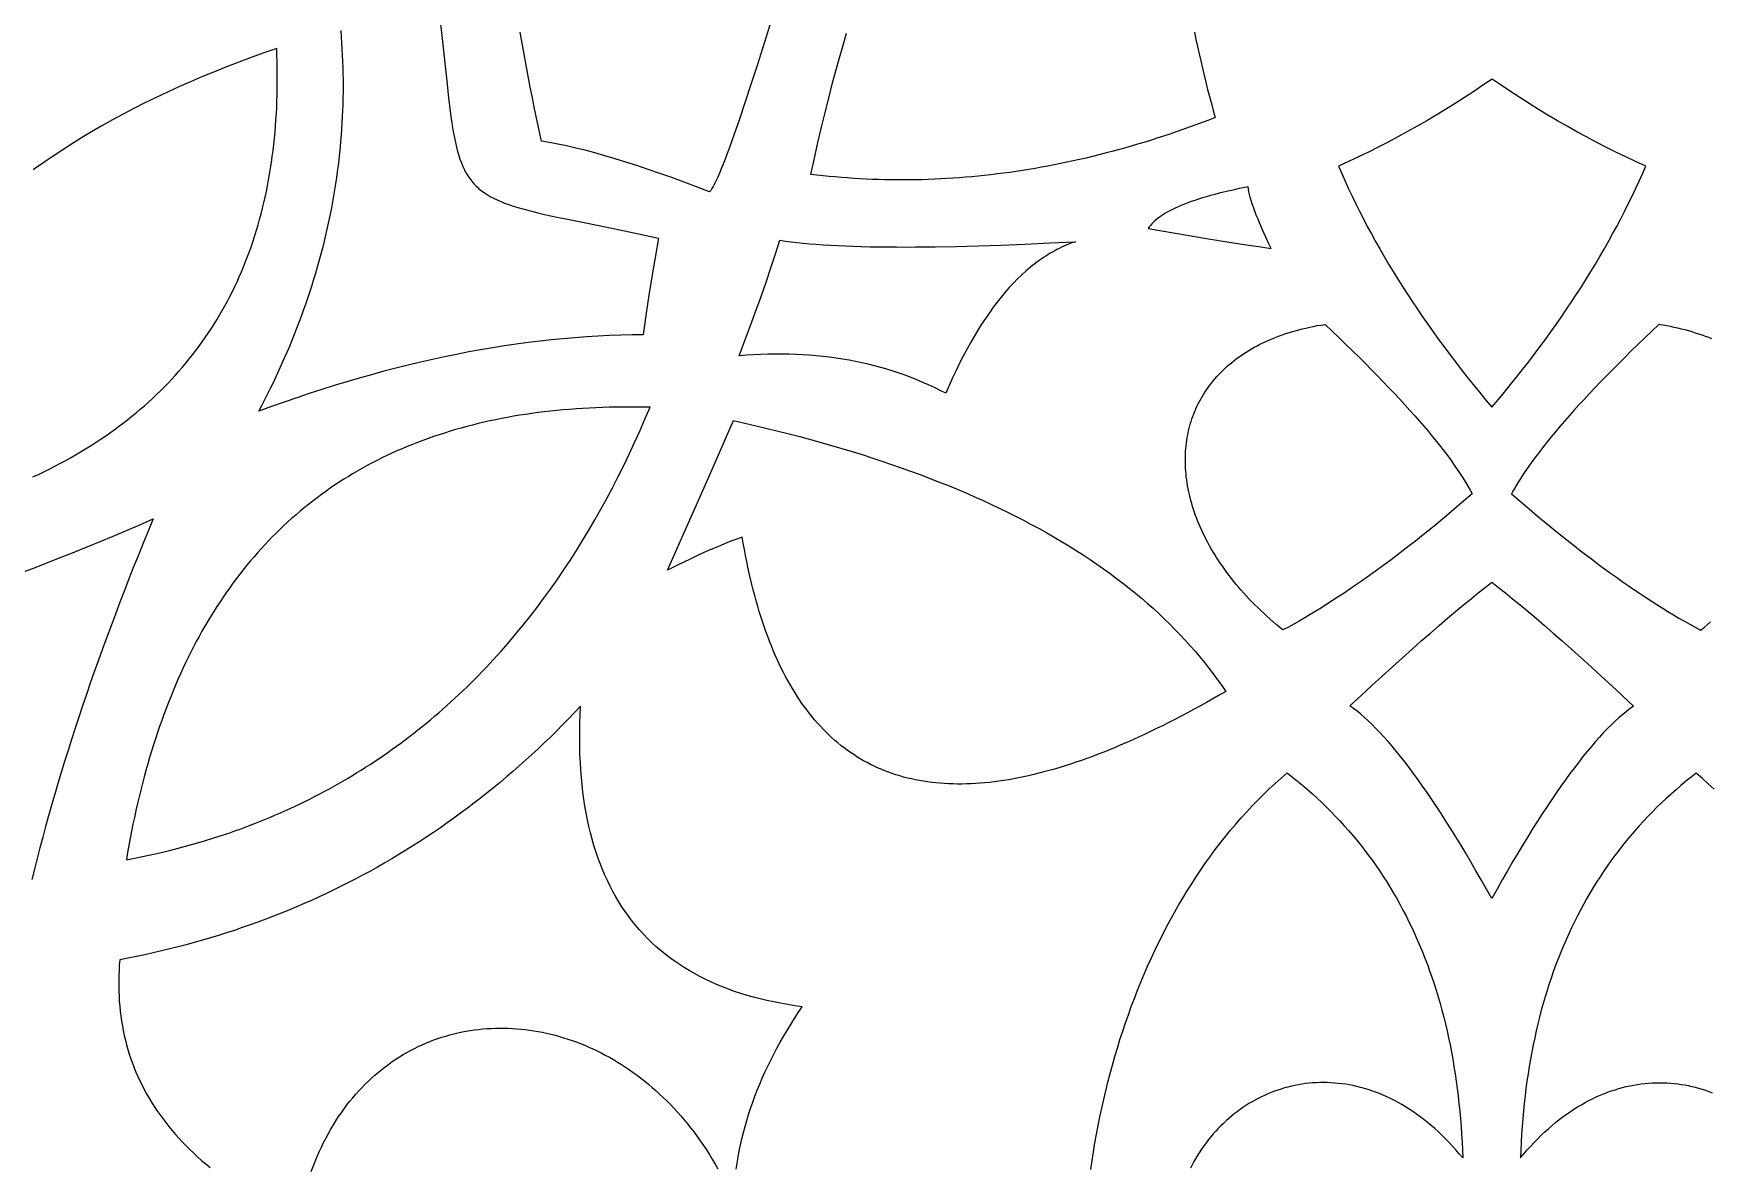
# Model space of a CAD drawing. Extents: x -350 to 350, y -250 to 250.
# Drawn here: x -33.59 to 5.02, y -45.82 to -19.72 of the extents above; entities that cross this region are included whole.
import ezdxf

# ---------------------------------------------------------------- set-up
doc = ezdxf.new("R2010")
doc.units = 0
doc.layers.add('BITMAP_LAYER', color=18, linetype='CONTINUOUS')

msp = doc.modelspace()

# ---------------------------------------------------------------- linework, layer by layer
at = {"layer": 'BITMAP_LAYER'}
for points in [[(-24.24, -19.328), (-24.191, -19.766), (-24.107, -20.547), (-24.07, -20.893), (-24.034, -21.212), (-23.998, -21.504), (-23.98, -21.64), (-23.961, -21.771), (-23.941, -21.895), (-23.921, -22.014), (-23.899, -22.128), (-23.877, -22.236), (-23.852, -22.339), (-23.827, -22.437), (-23.8, -22.53), (-23.771, -22.618), (-23.74, -22.702), (-23.706, -22.782), (-23.671, -22.858), (-23.633, -22.93), (-23.613, -22.964), (-23.592, -22.998), (-23.57, -23.031), (-23.548, -23.063), (-23.525, -23.094), (-23.501, -23.124), (-23.477, -23.153), (-23.452, -23.182), (-23.426, -23.21), (-23.399, -23.237), (-23.371, -23.263), (-23.342, -23.289), (-23.312, -23.314), (-23.282, -23.339), (-23.25, -23.363), (-23.217, -23.386), (-23.184, -23.409), (-23.149, -23.431), (-23.077, -23.473), (-23, -23.514), (-22.919, -23.553), (-22.833, -23.591), (-22.743, -23.627), (-22.647, -23.662), (-22.546, -23.695), (-22.44, -23.728), (-22.328, -23.761), (-22.211, -23.792), (-22.088, -23.824), (-21.958, -23.855), (-21.823, -23.886), (-21.533, -23.95), (-21.217, -24.016), (-20.872, -24.085), (-20.094, -24.241), (-19.658, -24.331), (-19.199, -24.434), (-19.317, -25.1), (-19.412, -25.691), (-19.494, -26.213), (-19.554, -26.661), (-19.806, -26.659), (-20.069, -26.666), (-20.332, -26.676), (-20.597, -26.689), (-20.862, -26.705), (-21.129, -26.725), (-21.396, -26.748), (-21.665, -26.775), (-21.934, -26.804), (-22.205, -26.838), (-22.476, -26.874), (-22.748, -26.914), (-23.022, -26.958), (-23.296, -27.004), (-23.571, -27.054), (-23.848, -27.108), (-24.125, -27.165), (-24.404, -27.225), (-24.683, -27.288), (-24.963, -27.355), (-25.245, -27.425), (-25.527, -27.499), (-25.81, -27.576), (-26.095, -27.656), (-26.38, -27.74), (-26.666, -27.827), (-26.953, -27.917), (-27.242, -28.011), (-27.531, -28.108), (-27.821, -28.208), (-28.112, -28.312), (-28.405, -28.419), (-28.333, -28.283), (-28.263, -28.147), (-28.194, -28.011), (-28.127, -27.875), (-28.061, -27.738), (-27.996, -27.602), (-27.933, -27.465), (-27.871, -27.328), (-27.81, -27.192), (-27.75, -27.055), (-27.692, -26.918), (-27.635, -26.781), (-27.58, -26.643), (-27.526, -26.506), (-27.473, -26.369), (-27.422, -26.231), (-27.372, -26.094), (-27.323, -25.956), (-27.276, -25.818), (-27.229, -25.68), (-27.185, -25.542), (-27.141, -25.404), (-27.099, -25.266), (-27.059, -25.127), (-27.019, -24.989), (-26.981, -24.851), (-26.944, -24.712), (-26.909, -24.573), (-26.875, -24.434), (-26.842, -24.295), (-26.811, -24.156), (-26.781, -24.017), (-26.752, -23.878), (-26.724, -23.739), (-26.698, -23.599), (-26.674, -23.46), (-26.65, -23.32), (-26.628, -23.18), (-26.608, -23.041), (-26.588, -22.901), (-26.57, -22.761), (-26.553, -22.621), (-26.538, -22.48), (-26.524, -22.34), (-26.511, -22.2), (-26.5, -22.059), (-26.49, -21.919), (-26.481, -21.778), (-26.474, -21.637), (-26.468, -21.496), (-26.463, -21.355), (-26.46, -21.214), (-26.457, -21.073), (-26.457, -20.931), (-26.457, -20.79), (-26.459, -20.648), (-26.463, -20.507), (-26.467, -20.365), (-26.473, -20.223), (-26.481, -20.081), (-26.489, -19.939), (-26.499, -19.797), (-26.51, -19.655)], [(-16.601, -19.408), (-16.767, -19.943), (-16.924, -20.439), (-17.072, -20.897), (-17.21, -21.317), (-17.338, -21.698), (-17.457, -22.041), (-17.567, -22.346), (-17.618, -22.484), (-17.667, -22.612), (-17.713, -22.731), (-17.757, -22.84), (-17.799, -22.939), (-17.838, -23.029), (-17.875, -23.11), (-17.909, -23.18), (-17.941, -23.242), (-17.971, -23.293), (-17.998, -23.335), (-18.023, -23.368), (-18.322, -23.253), (-18.612, -23.144), (-18.895, -23.041), (-19.171, -22.943), (-19.439, -22.85), (-19.7, -22.764), (-19.953, -22.682), (-20.199, -22.606), (-20.437, -22.536), (-20.668, -22.472), (-20.891, -22.412), (-21.107, -22.359), (-21.315, -22.311), (-21.516, -22.268), (-21.709, -22.231), (-21.802, -22.215), (-21.894, -22.2), (-21.949, -21.953), (-22.002, -21.705), (-22.054, -21.456), (-22.105, -21.206), (-22.155, -20.956), (-22.204, -20.705), (-22.251, -20.453), (-22.297, -20.2), (-22.342, -19.947), (-22.386, -19.692)], [(-33.606, -29.931), (-33.478, -29.871), (-33.352, -29.81), (-33.227, -29.748), (-33.103, -29.685), (-32.981, -29.621), (-32.861, -29.556), (-32.742, -29.49), (-32.624, -29.422), (-32.508, -29.354), (-32.393, -29.285), (-32.28, -29.215), (-32.168, -29.143), (-32.058, -29.071), (-31.949, -28.997), (-31.842, -28.923), (-31.736, -28.848), (-31.632, -28.771), (-31.529, -28.693), (-31.427, -28.615), (-31.327, -28.535), (-31.229, -28.454), (-31.132, -28.373), (-31.036, -28.29), (-30.942, -28.206), (-30.85, -28.121), (-30.759, -28.035), (-30.669, -27.948), (-30.581, -27.86), (-30.494, -27.771), (-30.409, -27.681), (-30.325, -27.59), (-30.242, -27.498), (-30.162, -27.405), (-30.082, -27.311), (-30.004, -27.215), (-29.928, -27.119), (-29.853, -27.022), (-29.779, -26.923), (-29.707, -26.824), (-29.637, -26.724), (-29.568, -26.622), (-29.5, -26.52), (-29.434, -26.416), (-29.369, -26.311), (-29.306, -26.206), (-29.244, -26.099), (-29.184, -25.991), (-29.125, -25.883), (-29.068, -25.773), (-29.012, -25.662), (-28.957, -25.55), (-28.904, -25.437), (-28.853, -25.323), (-28.803, -25.208), (-28.754, -25.092), (-28.707, -24.975), (-28.662, -24.857), (-28.618, -24.738), (-28.575, -24.618), (-28.534, -24.496), (-28.494, -24.374), (-28.456, -24.251), (-28.419, -24.126), (-28.384, -24.001), (-28.35, -23.875), (-28.317, -23.747), (-28.287, -23.619), (-28.257, -23.489), (-28.229, -23.358), (-28.203, -23.227), (-28.178, -23.094), (-28.154, -22.96), (-28.132, -22.826), (-28.111, -22.69), (-28.092, -22.553), (-28.075, -22.415), (-28.058, -22.276), (-28.044, -22.136), (-28.03, -21.995), (-28.019, -21.853), (-28.008, -21.71), (-27.999, -21.566), (-27.992, -21.421), (-27.986, -21.275), (-27.982, -21.128), (-27.979, -20.979), (-27.977, -20.83), (-27.977, -20.68), (-27.978, -20.528), (-27.981, -20.376), (-27.986, -20.222), (-27.992, -20.068), (-28.286, -20.17), (-28.577, -20.275), (-28.865, -20.382), (-29.148, -20.491), (-29.427, -20.602), (-29.703, -20.716), (-29.975, -20.833), (-30.243, -20.952), (-30.508, -21.073), (-30.768, -21.196), (-31.025, -21.322), (-31.278, -21.45), (-31.527, -21.581), (-31.772, -21.714), (-32.014, -21.85), (-32.252, -21.987), (-32.486, -22.127), (-32.716, -22.27), (-32.942, -22.415), (-33.164, -22.562), (-33.274, -22.637), (-33.383, -22.712), (-33.491, -22.788), (-33.598, -22.864)], [(-6.859, -19.693), (-6.825, -19.859), (-6.79, -20.025), (-6.754, -20.19), (-6.717, -20.354), (-6.679, -20.519), (-6.639, -20.683), (-6.599, -20.846), (-6.557, -21.009), (-6.514, -21.172), (-6.471, -21.335), (-6.426, -21.497), (-6.38, -21.658), (-6.53, -21.716), (-6.68, -21.773), (-6.83, -21.828), (-6.98, -21.882), (-7.129, -21.935), (-7.279, -21.987), (-7.428, -22.038), (-7.577, -22.087), (-7.727, -22.136), (-7.875, -22.183), (-8.024, -22.229), (-8.173, -22.273), (-8.321, -22.317), (-8.47, -22.359), (-8.618, -22.4), (-8.766, -22.44), (-8.914, -22.479), (-9.061, -22.517), (-9.209, -22.553), (-9.356, -22.589), (-9.504, -22.623), (-9.651, -22.655), (-9.798, -22.687), (-9.944, -22.718), (-10.091, -22.747), (-10.238, -22.775), (-10.384, -22.802), (-10.53, -22.828), (-10.676, -22.852), (-10.822, -22.876), (-10.968, -22.898), (-11.114, -22.919), (-11.259, -22.939), (-11.404, -22.957), (-11.55, -22.975), (-11.695, -22.991), (-11.839, -23.006), (-11.984, -23.02), (-12.129, -23.033), (-12.273, -23.044), (-12.417, -23.055), (-12.562, -23.064), (-12.706, -23.072), (-12.849, -23.079), (-12.993, -23.084), (-13.137, -23.089), (-13.28, -23.092), (-13.423, -23.094), (-13.566, -23.095), (-13.709, -23.094), (-13.852, -23.093), (-13.995, -23.09), (-14.137, -23.086), (-14.279, -23.081), (-14.422, -23.075), (-14.564, -23.067), (-14.706, -23.059), (-14.847, -23.049), (-14.989, -23.038), (-15.13, -23.026), (-15.272, -23.012), (-15.413, -22.998), (-15.554, -22.982), (-15.694, -22.965), (-15.612, -22.594), (-15.529, -22.233), (-15.447, -21.882), (-15.364, -21.542), (-15.282, -21.212), (-15.199, -20.892), (-15.116, -20.582), (-15.034, -20.283), (-14.951, -19.994), (-14.869, -19.715)], [(5.054, -26.754), (4.982, -26.724), (4.908, -26.696), (4.833, -26.669), (4.756, -26.642), (4.679, -26.617), (4.6, -26.592), (4.52, -26.569), (4.438, -26.547), (4.356, -26.526), (4.272, -26.506), (4.186, -26.487), (4.1, -26.469), (4.012, -26.452), (3.923, -26.437), (3.833, -26.422), (3.508, -26.731), (3.351, -26.882), (3.198, -27.031), (3.049, -27.178), (2.904, -27.323), (2.762, -27.465), (2.624, -27.606), (2.49, -27.744), (2.36, -27.88), (2.233, -28.013), (2.11, -28.145), (1.991, -28.274), (1.876, -28.402), (1.764, -28.527), (1.656, -28.65), (1.552, -28.77), (1.452, -28.889), (1.355, -29.005), (1.262, -29.119), (1.173, -29.231), (1.088, -29.341), (1.006, -29.449), (0.929, -29.554), (0.855, -29.658), (0.784, -29.759), (0.718, -29.858), (0.655, -29.955), (0.596, -30.049), (0.541, -30.142), (0.489, -30.232), (0.441, -30.32), (0.737, -30.575), (1.03, -30.823), (1.319, -31.063), (1.463, -31.179), (1.606, -31.294), (1.748, -31.407), (1.889, -31.518), (2.029, -31.627), (2.169, -31.734), (2.308, -31.839), (2.446, -31.942), (2.583, -32.043), (2.719, -32.142), (2.855, -32.239), (2.99, -32.334), (3.124, -32.427), (3.257, -32.519), (3.389, -32.608), (3.521, -32.695), (3.652, -32.78), (3.782, -32.863), (3.911, -32.945), (4.04, -33.024), (4.168, -33.101), (4.295, -33.177), (4.421, -33.25), (4.546, -33.321), (4.671, -33.391), (4.794, -33.458), (4.872, -33.395), (4.948, -33.332), (5.023, -33.268)], [(-33.819, -32.116), (-33.532, -32.007), (-33.242, -31.895), (-32.95, -31.78), (-32.655, -31.662), (-32.358, -31.541), (-32.058, -31.418), (-31.756, -31.292), (-31.452, -31.163), (-31.146, -31.032), (-30.837, -30.897), (-30.951, -31.175), (-31.065, -31.451), (-31.176, -31.727), (-31.285, -32.001), (-31.393, -32.274), (-31.499, -32.546), (-31.603, -32.816), (-31.706, -33.086), (-31.806, -33.354), (-31.905, -33.621), (-32.002, -33.887), (-32.097, -34.151), (-32.191, -34.415), (-32.283, -34.677), (-32.372, -34.938), (-32.461, -35.198), (-32.547, -35.457), (-32.632, -35.714), (-32.714, -35.971), (-32.795, -36.226), (-32.875, -36.48), (-32.952, -36.733), (-33.028, -36.984), (-33.102, -37.235), (-33.174, -37.484), (-33.244, -37.732), (-33.313, -37.979), (-33.379, -38.225), (-33.444, -38.469), (-33.508, -38.713), (-33.569, -38.955), (-33.629, -39.196)], [(-17.413, -45.865), (-17.392, -45.724), (-17.368, -45.584), (-17.342, -45.443), (-17.312, -45.302), (-17.28, -45.162), (-17.246, -45.022), (-17.208, -44.882), (-17.168, -44.742), (-17.125, -44.603), (-17.08, -44.463), (-17.031, -44.324), (-16.98, -44.185), (-16.927, -44.046), (-16.87, -43.908), (-16.811, -43.769), (-16.749, -43.631), (-16.685, -43.493), (-16.618, -43.355), (-16.548, -43.218), (-16.475, -43.08), (-16.399, -42.943), (-16.321, -42.806), (-16.241, -42.669), (-16.157, -42.532), (-16.071, -42.396), (-15.982, -42.26), (-15.89, -42.123), (-16.059, -42.1), (-16.225, -42.074), (-16.388, -42.046), (-16.548, -42.014), (-16.705, -41.98), (-16.86, -41.944), (-17.011, -41.904), (-17.16, -41.862), (-17.306, -41.817), (-17.45, -41.77), (-17.59, -41.72), (-17.728, -41.667), (-17.862, -41.611), (-17.994, -41.553), (-18.123, -41.492), (-18.25, -41.428), (-18.373, -41.362), (-18.494, -41.293), (-18.612, -41.221), (-18.727, -41.147), (-18.839, -41.07), (-18.948, -40.99), (-19.055, -40.908), (-19.159, -40.822), (-19.26, -40.735), (-19.358, -40.644), (-19.453, -40.551), (-19.545, -40.455), (-19.635, -40.356), (-19.722, -40.255), (-19.806, -40.151), (-19.887, -40.044), (-19.965, -39.935), (-20.041, -39.823), (-20.114, -39.708), (-20.184, -39.591), (-20.251, -39.47), (-20.315, -39.348), (-20.376, -39.222), (-20.435, -39.094), (-20.491, -38.963), (-20.544, -38.829), (-20.594, -38.693), (-20.641, -38.554), (-20.686, -38.412), (-20.727, -38.268), (-20.766, -38.121), (-20.802, -37.971), (-20.836, -37.819), (-20.866, -37.664), (-20.894, -37.506), (-20.918, -37.345), (-20.94, -37.182), (-20.96, -37.016), (-20.976, -36.848), (-20.989, -36.676), (-21, -36.502), (-21.008, -36.326), (-21.013, -36.146), (-21.015, -35.964), (-21.015, -35.78), (-21.011, -35.592), (-21.005, -35.402), (-20.996, -35.209), (-21.133, -35.354), (-21.271, -35.497), (-21.41, -35.639), (-21.549, -35.779), (-21.69, -35.917), (-21.832, -36.053), (-21.974, -36.188), (-22.118, -36.321), (-22.262, -36.452), (-22.407, -36.582), (-22.553, -36.71), (-22.7, -36.836), (-22.848, -36.96), (-22.997, -37.083), (-23.147, -37.204), (-23.298, -37.323), (-23.45, -37.441), (-23.602, -37.557), (-23.756, -37.671), (-23.91, -37.784), (-24.065, -37.895), (-24.221, -38.004), (-24.378, -38.111), (-24.536, -38.217), (-24.695, -38.321), (-24.855, -38.423), (-25.016, -38.524), (-25.178, -38.622), (-25.34, -38.72), (-25.504, -38.815), (-25.668, -38.909), (-25.834, -39.001), (-26, -39.091), (-26.167, -39.18), (-26.335, -39.267), (-26.504, -39.352), (-26.674, -39.435), (-26.845, -39.517), (-27.016, -39.597), (-27.189, -39.676), (-27.362, -39.752), (-27.537, -39.827), (-27.712, -39.901), (-27.889, -39.972), (-28.066, -40.042), (-28.244, -40.11), (-28.423, -40.177), (-28.603, -40.241), (-28.784, -40.304), (-28.965, -40.366), (-29.148, -40.425), (-29.332, -40.483), (-29.516, -40.54), (-29.702, -40.594), (-29.888, -40.647), (-30.075, -40.698), (-30.263, -40.747), (-30.452, -40.795), (-30.642, -40.841), (-30.833, -40.885), (-31.025, -40.928), (-31.218, -40.969), (-31.411, -41.008), (-31.606, -41.045), (-31.615, -41.167), (-31.622, -41.289), (-31.627, -41.409), (-31.629, -41.529), (-31.629, -41.647), (-31.627, -41.765), (-31.622, -41.882), (-31.615, -41.998), (-31.606, -42.113), (-31.594, -42.227), (-31.58, -42.34), (-31.564, -42.452), (-31.545, -42.564), (-31.524, -42.675), (-31.501, -42.784), (-31.475, -42.893), (-31.447, -43.001), (-31.417, -43.108), (-31.385, -43.214), (-31.35, -43.32), (-31.312, -43.424), (-31.273, -43.527), (-31.231, -43.63), (-31.187, -43.732), (-31.14, -43.832), (-31.091, -43.932), (-31.04, -44.031), (-30.986, -44.13), (-30.93, -44.227), (-30.872, -44.323), (-30.812, -44.419), (-30.749, -44.513), (-30.683, -44.607), (-30.616, -44.7), (-30.546, -44.792), (-30.474, -44.883), (-30.399, -44.973), (-30.322, -45.062), (-30.243, -45.15), (-30.162, -45.238), (-30.078, -45.325), (-29.992, -45.41), (-29.903, -45.495), (-29.812, -45.579), (-29.719, -45.662), (-29.624, -45.744), (-29.526, -45.825)], [(-9.246, -45.868), (-9.216, -45.665), (-9.185, -45.463), (-9.151, -45.26), (-9.116, -45.059), (-9.077, -44.857), (-9.037, -44.657), (-8.995, -44.456), (-8.95, -44.257), (-8.903, -44.058), (-8.854, -43.86), (-8.803, -43.663), (-8.749, -43.466), (-8.693, -43.271), (-8.636, -43.076), (-8.575, -42.882), (-8.513, -42.69), (-8.449, -42.498), (-8.382, -42.308), (-8.314, -42.119), (-8.243, -41.931), (-8.17, -41.744), (-8.095, -41.559), (-8.017, -41.375), (-7.938, -41.192), (-7.856, -41.011), (-7.773, -40.832), (-7.687, -40.654), (-7.599, -40.478), (-7.509, -40.303), (-7.417, -40.13), (-7.322, -39.959), (-7.226, -39.79), (-7.127, -39.622), (-7.027, -39.457), (-6.924, -39.293), (-6.819, -39.132), (-6.713, -38.973), (-6.604, -38.815), (-6.493, -38.66), (-6.38, -38.507), (-6.265, -38.357), (-6.147, -38.208), (-6.028, -38.062), (-5.907, -37.919), (-5.784, -37.778), (-5.658, -37.639), (-5.531, -37.503), (-5.401, -37.37), (-5.27, -37.239), (-5.137, -37.111), (-5.001, -36.986), (-4.864, -36.863), (-4.724, -36.744), (-4.605, -36.837), (-4.487, -36.932), (-4.372, -37.028), (-4.258, -37.126), (-4.146, -37.225), (-4.035, -37.325), (-3.927, -37.427), (-3.82, -37.531), (-3.715, -37.635), (-3.612, -37.742), (-3.51, -37.849), (-3.411, -37.958), (-3.313, -38.069), (-3.217, -38.181), (-3.123, -38.294), (-3.03, -38.409), (-2.939, -38.526), (-2.85, -38.643), (-2.763, -38.762), (-2.678, -38.883), (-2.594, -39.005), (-2.512, -39.128), (-2.432, -39.253), (-2.354, -39.38), (-2.277, -39.507), (-2.203, -39.636), (-2.13, -39.767), (-2.059, -39.899), (-1.989, -40.033), (-1.922, -40.167), (-1.856, -40.304), (-1.792, -40.442), (-1.73, -40.581), (-1.669, -40.721), (-1.61, -40.863), (-1.554, -41.007), (-1.498, -41.152), (-1.445, -41.298), (-1.394, -41.446), (-1.344, -41.595), (-1.296, -41.746), (-1.25, -41.898), (-1.205, -42.051), (-1.162, -42.206), (-1.122, -42.363), (-1.082, -42.52), (-1.045, -42.68), (-1.01, -42.84), (-0.976, -43.002), (-0.944, -43.166), (-0.914, -43.331), (-0.885, -43.497), (-0.859, -43.665), (-0.834, -43.834), (-0.811, -44.005), (-0.789, -44.177), (-0.77, -44.351), (-0.752, -44.526), (-0.736, -44.702), (-0.722, -44.88), (-0.71, -45.059), (-0.699, -45.24), (-0.69, -45.422), (-0.683, -45.606), (-0.762, -45.511), (-0.841, -45.42), (-0.921, -45.331), (-1.001, -45.245), (-1.082, -45.162), (-1.163, -45.082), (-1.245, -45.004), (-1.328, -44.93), (-1.411, -44.858), (-1.494, -44.788), (-1.578, -44.722), (-1.662, -44.658), (-1.746, -44.596), (-1.831, -44.538), (-1.916, -44.482), (-2.001, -44.428), (-2.086, -44.377), (-2.172, -44.329), (-2.258, -44.283), (-2.344, -44.24), (-2.43, -44.199), (-2.516, -44.161), (-2.602, -44.125), (-2.689, -44.092), (-2.775, -44.061), (-2.862, -44.032), (-2.948, -44.006), (-3.034, -43.982), (-3.12, -43.96), (-3.206, -43.941), (-3.292, -43.924), (-3.378, -43.91), (-3.464, -43.898), (-3.549, -43.888), (-3.634, -43.88), (-3.719, -43.874), (-3.804, -43.871), (-3.888, -43.87), (-3.972, -43.87), (-4.055, -43.874), (-4.138, -43.879), (-4.221, -43.886), (-4.303, -43.895), (-4.385, -43.907), (-4.466, -43.92), (-4.547, -43.936), (-4.627, -43.953), (-4.707, -43.973), (-4.786, -43.994), (-4.864, -44.018), (-4.942, -44.043), (-5.019, -44.071), (-5.095, -44.1), (-5.17, -44.131), (-5.245, -44.164), (-5.319, -44.198), (-5.392, -44.235), (-5.464, -44.273), (-5.535, -44.314), (-5.606, -44.355), (-5.675, -44.399), (-5.744, -44.444), (-5.811, -44.492), (-5.878, -44.54), (-5.943, -44.591), (-6.008, -44.643), (-6.071, -44.697), (-6.133, -44.752), (-6.194, -44.809), (-6.254, -44.867), (-6.313, -44.927), (-6.37, -44.989), (-6.427, -45.052), (-6.481, -45.117), (-6.535, -45.183), (-6.587, -45.25), (-6.638, -45.319), (-6.688, -45.39), (-6.736, -45.461), (-6.783, -45.535), (-6.828, -45.609), (-6.872, -45.685), (-6.914, -45.762), (-6.955, -45.841)], [(5.105, -37.116), (4.97, -36.99), (4.833, -36.868), (4.693, -36.748), (4.574, -36.841), (4.456, -36.936), (4.341, -37.032), (4.227, -37.13), (4.114, -37.229), (4.004, -37.329), (3.895, -37.431), (3.788, -37.534), (3.683, -37.639), (3.58, -37.745), (3.479, -37.853), (3.379, -37.962), (3.281, -38.072), (3.185, -38.184), (3.09, -38.297), (2.998, -38.412), (2.907, -38.528), (2.818, -38.646), (2.73, -38.765), (2.645, -38.886), (2.561, -39.008), (2.479, -39.131), (2.399, -39.256), (2.321, -39.382), (2.244, -39.51), (2.169, -39.639), (2.096, -39.769), (2.025, -39.901), (1.955, -40.034), (1.888, -40.169), (1.822, -40.306), (1.757, -40.443), (1.695, -40.582), (1.634, -40.723), (1.576, -40.865), (1.519, -41.008), (1.463, -41.153), (1.41, -41.3), (1.358, -41.447), (1.308, -41.596), (1.26, -41.747), (1.214, -41.899), (1.169, -42.052), (1.126, -42.207), (1.085, -42.364), (1.046, -42.521), (1.009, -42.681), (0.973, -42.841), (0.939, -43.003), (0.907, -43.167), (0.876, -43.332), (0.848, -43.498), (0.821, -43.666), (0.796, -43.835), (0.773, -44.006), (0.751, -44.178), (0.732, -44.351), (0.714, -44.526), (0.698, -44.703), (0.683, -44.881), (0.671, -45.06), (0.66, -45.24), (0.651, -45.423), (0.644, -45.606), (0.723, -45.512), (0.802, -45.421), (0.882, -45.332), (0.962, -45.246), (1.043, -45.163), (1.125, -45.083), (1.207, -45.006), (1.289, -44.931), (1.372, -44.859), (1.455, -44.79), (1.539, -44.723), (1.623, -44.659), (1.707, -44.598), (1.792, -44.54), (1.877, -44.484), (1.962, -44.43), (2.048, -44.379), (2.134, -44.331), (2.22, -44.285), (2.306, -44.242), (2.392, -44.201), (2.478, -44.163), (2.564, -44.127), (2.651, -44.094), (2.737, -44.063), (2.824, -44.035), (2.91, -44.009), (2.996, -43.985), (3.082, -43.963), (3.169, -43.944), (3.255, -43.928), (3.34, -43.913), (3.426, -43.901), (3.511, -43.891), (3.596, -43.883), (3.681, -43.878), (3.766, -43.874), (3.85, -43.873), (3.934, -43.874), (4.018, -43.877), (4.101, -43.883), (4.183, -43.89), (4.266, -43.9), (4.347, -43.911), (4.429, -43.925), (4.509, -43.94), (4.589, -43.958), (4.669, -43.978), (4.748, -43.999), (4.826, -44.023), (4.904, -44.048), (4.981, -44.075), (5.057, -44.105)], [(-27.197, -45.919), (-27.153, -45.802), (-27.108, -45.687), (-27.061, -45.574), (-27.012, -45.463), (-26.962, -45.355), (-26.91, -45.248), (-26.856, -45.144), (-26.801, -45.042), (-26.745, -44.942), (-26.686, -44.844), (-26.627, -44.748), (-26.565, -44.654), (-26.503, -44.563), (-26.439, -44.473), (-26.374, -44.386), (-26.307, -44.301), (-26.239, -44.218), (-26.169, -44.137), (-26.099, -44.058), (-26.027, -43.982), (-25.954, -43.907), (-25.88, -43.835), (-25.804, -43.764), (-25.728, -43.696), (-25.65, -43.63), (-25.572, -43.566), (-25.492, -43.504), (-25.411, -43.444), (-25.33, -43.387), (-25.247, -43.331), (-25.164, -43.278), (-25.079, -43.226), (-24.994, -43.177), (-24.908, -43.13), (-24.821, -43.085), (-24.733, -43.041), (-24.645, -43.001), (-24.555, -42.962), (-24.465, -42.925), (-24.375, -42.89), (-24.283, -42.858), (-24.192, -42.827), (-24.099, -42.799), (-24.006, -42.772), (-23.913, -42.748), (-23.818, -42.726), (-23.724, -42.705), (-23.629, -42.687), (-23.534, -42.671), (-23.438, -42.657), (-23.342, -42.645), (-23.245, -42.635), (-23.148, -42.628), (-23.051, -42.622), (-22.954, -42.618), (-22.856, -42.616), (-22.758, -42.617), (-22.66, -42.619), (-22.562, -42.624), (-22.464, -42.63), (-22.366, -42.639), (-22.268, -42.65), (-22.169, -42.662), (-22.071, -42.677), (-21.972, -42.694), (-21.874, -42.712), (-21.776, -42.733), (-21.678, -42.756), (-21.58, -42.781), (-21.482, -42.808), (-21.385, -42.837), (-21.287, -42.868), (-21.19, -42.901), (-21.093, -42.936), (-20.997, -42.973), (-20.9, -43.012), (-20.805, -43.053), (-20.709, -43.096), (-20.614, -43.141), (-20.52, -43.188), (-20.426, -43.237), (-20.332, -43.288), (-20.239, -43.341), (-20.146, -43.397), (-20.054, -43.454), (-19.963, -43.513), (-19.872, -43.574), (-19.782, -43.637), (-19.693, -43.702), (-19.605, -43.769), (-19.517, -43.838), (-19.43, -43.909), (-19.344, -43.982), (-19.258, -44.057), (-19.174, -44.134), (-19.09, -44.213), (-19.007, -44.294), (-18.926, -44.377), (-18.845, -44.462), (-18.765, -44.549), (-18.686, -44.638), (-18.609, -44.729), (-18.532, -44.822), (-18.457, -44.917), (-18.383, -45.013), (-18.309, -45.112), (-18.238, -45.213), (-18.167, -45.316), (-18.097, -45.42), (-18.029, -45.527), (-17.962, -45.635), (-17.897, -45.746), (-17.833, -45.858)]]:
    msp.add_lwpolyline(points, dxfattribs=at)
for points in [[(-0.011, -28.325), (0.135, -28.152), (0.278, -27.978), (0.419, -27.805), (0.558, -27.632), (0.695, -27.458), (0.83, -27.285), (0.962, -27.112), (1.092, -26.938), (1.219, -26.765), (1.345, -26.592), (1.468, -26.418), (1.589, -26.245), (1.707, -26.072), (1.824, -25.898), (1.938, -25.725), (2.05, -25.551), (2.159, -25.378), (2.266, -25.205), (2.371, -25.031), (2.474, -24.858), (2.574, -24.685), (2.673, -24.511), (2.768, -24.338), (2.862, -24.165), (2.953, -23.991), (3.042, -23.818), (3.129, -23.645), (3.214, -23.471), (3.296, -23.298), (3.376, -23.125), (3.454, -22.951), (3.529, -22.778), (3.298, -22.672), (3.068, -22.564), (2.84, -22.453), (2.613, -22.34), (2.387, -22.224), (2.163, -22.105), (1.94, -21.983), (1.718, -21.859), (1.498, -21.733), (1.279, -21.603), (1.061, -21.471), (0.845, -21.336), (0.63, -21.199), (0.416, -21.059), (0.203, -20.916), (-0.008, -20.771), (-0.219, -20.916), (-0.431, -21.058), (-0.645, -21.198), (-0.861, -21.335), (-1.077, -21.47), (-1.295, -21.602), (-1.514, -21.731), (-1.735, -21.858), (-1.956, -21.981), (-2.18, -22.103), (-2.404, -22.221), (-2.63, -22.337), (-2.857, -22.451), (-3.085, -22.561), (-3.315, -22.669), (-3.546, -22.774), (-3.471, -22.948), (-3.393, -23.121), (-3.314, -23.295), (-3.232, -23.468), (-3.147, -23.642), (-3.061, -23.815), (-2.972, -23.988), (-2.881, -24.162), (-2.787, -24.335), (-2.692, -24.509), (-2.594, -24.682), (-2.493, -24.856), (-2.391, -25.029), (-2.286, -25.203), (-2.179, -25.376), (-2.07, -25.55), (-1.958, -25.723), (-1.844, -25.896), (-1.728, -26.07), (-1.61, -26.243), (-1.489, -26.417), (-1.366, -26.59), (-1.241, -26.764), (-1.113, -26.937), (-0.983, -27.111), (-0.851, -27.284), (-0.717, -27.458), (-0.58, -27.631), (-0.442, -27.805), (-0.3, -27.978), (-0.157, -28.152)], [(-7.926, -24.213), (-7.028, -24.365), (-6.626, -24.432), (-6.256, -24.493), (-5.917, -24.547), (-5.611, -24.595), (-5.335, -24.636), (-5.092, -24.671), (-5.152, -24.547), (-5.208, -24.427), (-5.261, -24.313), (-5.31, -24.203), (-5.355, -24.098), (-5.397, -23.997), (-5.436, -23.901), (-5.471, -23.81), (-5.502, -23.724), (-5.53, -23.643), (-5.554, -23.566), (-5.575, -23.494), (-5.592, -23.427), (-5.606, -23.364), (-5.616, -23.306), (-5.622, -23.253), (-5.858, -23.301), (-5.971, -23.326), (-6.082, -23.351), (-6.189, -23.376), (-6.293, -23.402), (-6.394, -23.428), (-6.492, -23.455), (-6.587, -23.482), (-6.679, -23.509), (-6.768, -23.537), (-6.854, -23.565), (-6.936, -23.594), (-7.016, -23.623), (-7.093, -23.652), (-7.166, -23.682), (-7.237, -23.712), (-7.304, -23.743), (-7.368, -23.774), (-7.43, -23.805), (-7.488, -23.837), (-7.543, -23.869), (-7.595, -23.902), (-7.644, -23.935), (-7.69, -23.968), (-7.733, -24.002), (-7.773, -24.036), (-7.81, -24.071), (-7.843, -24.106), (-7.874, -24.141), (-7.902, -24.177)], [(-17.344, -27.139), (-17.21, -26.791), (-17.08, -26.447), (-16.956, -26.108), (-16.836, -25.773), (-16.721, -25.444), (-16.611, -25.119), (-16.505, -24.798), (-16.405, -24.483), (-16.279, -24.501), (-16.148, -24.517), (-16.012, -24.533), (-15.869, -24.548), (-15.721, -24.561), (-15.568, -24.573), (-15.409, -24.585), (-15.244, -24.595), (-15.073, -24.604), (-14.897, -24.612), (-14.715, -24.619), (-14.528, -24.625), (-14.335, -24.63), (-14.136, -24.633), (-13.932, -24.636), (-13.722, -24.637), (-13.507, -24.638), (-13.285, -24.637), (-13.058, -24.636), (-12.826, -24.633), (-12.344, -24.624), (-11.84, -24.611), (-11.313, -24.593), (-10.763, -24.571), (-10.191, -24.545), (-9.597, -24.515), (-9.651, -24.534), (-9.705, -24.553), (-9.759, -24.574), (-9.813, -24.597), (-9.867, -24.62), (-9.92, -24.644), (-9.973, -24.67), (-10.026, -24.696), (-10.078, -24.724), (-10.13, -24.753), (-10.182, -24.783), (-10.234, -24.814), (-10.286, -24.847), (-10.337, -24.88), (-10.388, -24.915), (-10.439, -24.951), (-10.489, -24.988), (-10.539, -25.026), (-10.589, -25.065), (-10.639, -25.105), (-10.689, -25.147), (-10.738, -25.189), (-10.836, -25.278), (-10.933, -25.371), (-11.029, -25.468), (-11.124, -25.571), (-11.218, -25.678), (-11.31, -25.789), (-11.402, -25.905), (-11.493, -26.025), (-11.583, -26.15), (-11.672, -26.28), (-11.76, -26.414), (-11.847, -26.552), (-11.934, -26.695), (-12.019, -26.843), (-12.103, -26.995), (-12.186, -27.152), (-12.268, -27.314), (-12.349, -27.48), (-12.429, -27.65), (-12.508, -27.825), (-12.586, -28.005), (-12.717, -27.938), (-12.848, -27.873), (-12.981, -27.812), (-13.115, -27.753), (-13.25, -27.696), (-13.386, -27.642), (-13.523, -27.59), (-13.662, -27.542), (-13.801, -27.495), (-13.942, -27.452), (-14.084, -27.41), (-14.228, -27.372), (-14.372, -27.336), (-14.518, -27.302), (-14.665, -27.271), (-14.813, -27.243), (-14.962, -27.217), (-15.113, -27.194), (-15.264, -27.174), (-15.417, -27.156), (-15.571, -27.14), (-15.726, -27.127), (-15.883, -27.117), (-16.04, -27.109), (-16.199, -27.104), (-16.359, -27.101), (-16.52, -27.101), (-16.682, -27.104), (-16.846, -27.109), (-17.011, -27.116), (-17.177, -27.127)], [(-4.822, -33.453), (-4.9, -33.39), (-4.976, -33.327), (-5.051, -33.263), (-5.124, -33.199), (-5.196, -33.134), (-5.267, -33.069), (-5.336, -33.004), (-5.404, -32.938), (-5.471, -32.872), (-5.536, -32.806), (-5.6, -32.74), (-5.662, -32.673), (-5.723, -32.606), (-5.783, -32.539), (-5.841, -32.472), (-5.898, -32.404), (-5.954, -32.336), (-6.008, -32.268), (-6.061, -32.2), (-6.112, -32.132), (-6.163, -32.063), (-6.211, -31.995), (-6.259, -31.926), (-6.305, -31.857), (-6.35, -31.788), (-6.393, -31.719), (-6.435, -31.65), (-6.476, -31.581), (-6.515, -31.512), (-6.553, -31.442), (-6.59, -31.373), (-6.625, -31.304), (-6.659, -31.234), (-6.691, -31.165), (-6.722, -31.096), (-6.752, -31.026), (-6.781, -30.957), (-6.808, -30.888), (-6.834, -30.819), (-6.858, -30.75), (-6.882, -30.681), (-6.903, -30.612), (-6.924, -30.543), (-6.943, -30.475), (-6.961, -30.406), (-6.977, -30.338), (-6.992, -30.27), (-7.006, -30.202), (-7.018, -30.134), (-7.029, -30.067), (-7.039, -29.999), (-7.048, -29.932), (-7.055, -29.865), (-7.061, -29.799), (-7.065, -29.732), (-7.068, -29.666), (-7.07, -29.6), (-7.07, -29.535), (-7.069, -29.47), (-7.067, -29.405), (-7.064, -29.34), (-7.059, -29.276), (-7.053, -29.212), (-7.045, -29.149), (-7.036, -29.086), (-7.026, -29.023), (-7.015, -28.961), (-7.002, -28.899), (-6.988, -28.838), (-6.972, -28.777), (-6.956, -28.716), (-6.937, -28.656), (-6.918, -28.596), (-6.897, -28.537), (-6.875, -28.479), (-6.852, -28.421), (-6.827, -28.363), (-6.802, -28.306), (-6.774, -28.25), (-6.746, -28.194), (-6.716, -28.139), (-6.685, -28.084), (-6.652, -28.03), (-6.618, -27.977), (-6.583, -27.924), (-6.547, -27.872), (-6.509, -27.82), (-6.47, -27.769), (-6.43, -27.719), (-6.388, -27.669), (-6.346, -27.621), (-6.301, -27.573), (-6.256, -27.525), (-6.209, -27.479), (-6.161, -27.433), (-6.112, -27.388), (-6.061, -27.343), (-6.009, -27.3), (-5.956, -27.257), (-5.901, -27.215), (-5.845, -27.174), (-5.788, -27.134), (-5.73, -27.094), (-5.67, -27.055), (-5.609, -27.018), (-5.547, -26.981), (-5.483, -26.945), (-5.419, -26.91), (-5.352, -26.876), (-5.285, -26.843), (-5.216, -26.81), (-5.146, -26.779), (-5.075, -26.749), (-5.003, -26.719), (-4.929, -26.691), (-4.854, -26.664), (-4.777, -26.637), (-4.7, -26.612), (-4.621, -26.588), (-4.541, -26.565), (-4.459, -26.543), (-4.377, -26.522), (-4.293, -26.502), (-4.207, -26.483), (-4.121, -26.465), (-4.033, -26.448), (-3.944, -26.433), (-3.854, -26.419), (-3.529, -26.728), (-3.373, -26.879), (-3.22, -27.028), (-3.071, -27.175), (-2.925, -27.32), (-2.784, -27.463), (-2.646, -27.603), (-2.512, -27.741), (-2.382, -27.877), (-2.255, -28.011), (-2.133, -28.143), (-2.014, -28.272), (-1.898, -28.4), (-1.787, -28.525), (-1.679, -28.648), (-1.575, -28.769), (-1.475, -28.887), (-1.378, -29.004), (-1.286, -29.118), (-1.197, -29.23), (-1.112, -29.34), (-1.03, -29.448), (-0.952, -29.553), (-0.878, -29.657), (-0.808, -29.758), (-0.742, -29.857), (-0.679, -29.954), (-0.62, -30.049), (-0.565, -30.141), (-0.514, -30.231), (-0.466, -30.319), (-0.762, -30.575), (-1.055, -30.822), (-1.345, -31.061), (-1.488, -31.178), (-1.631, -31.293), (-1.773, -31.405), (-1.914, -31.516), (-2.055, -31.625), (-2.195, -31.732), (-2.334, -31.837), (-2.472, -31.94), (-2.609, -32.04), (-2.745, -32.139), (-2.881, -32.236), (-3.016, -32.331), (-3.15, -32.424), (-3.284, -32.515), (-3.416, -32.604), (-3.548, -32.691), (-3.679, -32.777), (-3.809, -32.86), (-3.939, -32.941), (-4.067, -33.02), (-4.195, -33.097), (-4.322, -33.172), (-4.448, -33.246), (-4.574, -33.317), (-4.698, -33.386)], [(-31.452, -38.742), (-31.192, -38.692), (-30.934, -38.638), (-30.679, -38.58), (-30.426, -38.519), (-30.175, -38.454), (-29.926, -38.385), (-29.68, -38.314), (-29.436, -38.238), (-29.315, -38.199), (-29.194, -38.159), (-29.074, -38.118), (-28.955, -38.076), (-28.836, -38.034), (-28.718, -37.99), (-28.6, -37.946), (-28.483, -37.9), (-28.366, -37.854), (-28.25, -37.807), (-28.135, -37.759), (-28.02, -37.71), (-27.905, -37.661), (-27.792, -37.61), (-27.678, -37.558), (-27.566, -37.506), (-27.454, -37.453), (-27.342, -37.398), (-27.231, -37.343), (-27.121, -37.287), (-27.011, -37.23), (-26.902, -37.173), (-26.793, -37.114), (-26.685, -37.054), (-26.577, -36.994), (-26.47, -36.933), (-26.364, -36.87), (-26.258, -36.807), (-26.153, -36.743), (-26.048, -36.678), (-25.944, -36.613), (-25.841, -36.546), (-25.738, -36.478), (-25.635, -36.41), (-25.533, -36.34), (-25.432, -36.27), (-25.331, -36.199), (-25.231, -36.127), (-25.132, -36.054), (-25.033, -35.98), (-24.934, -35.906), (-24.836, -35.83), (-24.739, -35.754), (-24.642, -35.676), (-24.546, -35.598), (-24.45, -35.519), (-24.355, -35.439), (-24.261, -35.358), (-24.167, -35.276), (-24.074, -35.193), (-23.981, -35.11), (-23.889, -35.025), (-23.797, -34.94), (-23.706, -34.854), (-23.615, -34.767), (-23.525, -34.678), (-23.436, -34.59), (-23.347, -34.5), (-23.259, -34.409), (-23.171, -34.317), (-23.084, -34.225), (-22.998, -34.131), (-22.826, -33.942), (-22.657, -33.749), (-22.49, -33.552), (-22.326, -33.352), (-22.164, -33.149), (-22.004, -32.941), (-21.846, -32.731), (-21.69, -32.516), (-21.537, -32.298), (-21.386, -32.077), (-21.238, -31.852), (-21.091, -31.623), (-20.947, -31.391), (-20.805, -31.155), (-20.666, -30.916), (-20.528, -30.673), (-20.393, -30.427), (-20.261, -30.177), (-20.13, -29.923), (-20.002, -29.666), (-19.876, -29.405), (-19.752, -29.141), (-19.631, -28.873), (-19.512, -28.602), (-19.395, -28.327), (-19.555, -28.323), (-19.714, -28.321), (-19.872, -28.321), (-20.029, -28.321), (-20.184, -28.323), (-20.339, -28.326), (-20.493, -28.331), (-20.646, -28.337), (-20.798, -28.344), (-20.948, -28.353), (-21.098, -28.362), (-21.247, -28.374), (-21.394, -28.386), (-21.541, -28.4), (-21.686, -28.416), (-21.831, -28.432), (-21.974, -28.45), (-22.117, -28.469), (-22.258, -28.49), (-22.398, -28.512), (-22.538, -28.535), (-22.676, -28.56), (-22.813, -28.586), (-22.949, -28.613), (-23.084, -28.642), (-23.219, -28.671), (-23.352, -28.703), (-23.484, -28.735), (-23.615, -28.769), (-23.745, -28.805), (-23.874, -28.841), (-24.001, -28.879), (-24.128, -28.919), (-24.254, -28.959), (-24.379, -29.001), (-24.503, -29.044), (-24.625, -29.089), (-24.747, -29.135), (-24.868, -29.182), (-24.987, -29.231), (-25.106, -29.281), (-25.223, -29.332), (-25.34, -29.385), (-25.455, -29.439), (-25.57, -29.494), (-25.683, -29.551), (-25.795, -29.609), (-25.907, -29.668), (-26.017, -29.729), (-26.126, -29.791), (-26.234, -29.854), (-26.341, -29.919), (-26.448, -29.985), (-26.553, -30.052), (-26.657, -30.121), (-26.76, -30.191), (-26.862, -30.262), (-26.963, -30.335), (-27.063, -30.409), (-27.161, -30.484), (-27.259, -30.561), (-27.356, -30.639), (-27.452, -30.719), (-27.546, -30.799), (-27.64, -30.881), (-27.733, -30.965), (-27.824, -31.049), (-27.915, -31.135), (-28.004, -31.223), (-28.093, -31.311), (-28.18, -31.402), (-28.267, -31.493), (-28.352, -31.586), (-28.437, -31.68), (-28.52, -31.775), (-28.602, -31.872), (-28.683, -31.97), (-28.764, -32.069), (-28.843, -32.17), (-28.921, -32.272), (-28.998, -32.376), (-29.074, -32.48), (-29.149, -32.586), (-29.223, -32.694), (-29.296, -32.803), (-29.368, -32.913), (-29.439, -33.024), (-29.509, -33.137), (-29.577, -33.251), (-29.645, -33.366), (-29.712, -33.483), (-29.778, -33.601), (-29.842, -33.721), (-29.906, -33.841), (-29.968, -33.963), (-30.03, -34.087), (-30.09, -34.212), (-30.15, -34.338), (-30.208, -34.465), (-30.266, -34.594), (-30.322, -34.724), (-30.377, -34.856), (-30.432, -34.988), (-30.485, -35.123), (-30.537, -35.258), (-30.588, -35.395), (-30.638, -35.533), (-30.688, -35.672), (-30.736, -35.813), (-30.783, -35.955), (-30.829, -36.099), (-30.874, -36.244), (-30.917, -36.39), (-30.96, -36.537), (-31.002, -36.686), (-31.043, -36.836), (-31.083, -36.988), (-31.121, -37.141), (-31.159, -37.295), (-31.196, -37.45), (-31.231, -37.607), (-31.266, -37.765), (-31.3, -37.925), (-31.332, -38.086), (-31.364, -38.248), (-31.394, -38.411), (-31.423, -38.576)], [(-18.993, -32.073), (-18.03, -29.897), (-17.472, -28.632), (-17.21, -28.691), (-16.952, -28.751), (-16.696, -28.812), (-16.443, -28.874), (-16.192, -28.938), (-15.945, -29.003), (-15.699, -29.069), (-15.457, -29.136), (-15.217, -29.204), (-14.98, -29.274), (-14.745, -29.345), (-14.514, -29.417), (-14.285, -29.491), (-14.058, -29.565), (-13.834, -29.641), (-13.613, -29.718), (-13.395, -29.797), (-13.179, -29.876), (-12.966, -29.957), (-12.755, -30.039), (-12.548, -30.122), (-12.342, -30.207), (-12.14, -30.292), (-11.94, -30.379), (-11.743, -30.468), (-11.549, -30.557), (-11.357, -30.648), (-11.168, -30.74), (-10.982, -30.833), (-10.798, -30.927), (-10.617, -31.023), (-10.438, -31.12), (-10.263, -31.218), (-10.09, -31.317), (-9.919, -31.417), (-9.751, -31.519), (-9.586, -31.622), (-9.424, -31.726), (-9.264, -31.832), (-9.107, -31.939), (-8.953, -32.047), (-8.801, -32.156), (-8.652, -32.266), (-8.506, -32.378), (-8.362, -32.491), (-8.221, -32.605), (-8.083, -32.72), (-7.947, -32.837), (-7.814, -32.954), (-7.684, -33.073), (-7.556, -33.194), (-7.431, -33.315), (-7.309, -33.438), (-7.189, -33.562), (-7.072, -33.687), (-6.958, -33.814), (-6.846, -33.941), (-6.737, -34.07), (-6.631, -34.2), (-6.527, -34.332), (-6.426, -34.464), (-6.328, -34.598), (-6.232, -34.733), (-6.139, -34.869), (-6.289, -34.956), (-6.438, -35.041), (-6.586, -35.124), (-6.733, -35.206), (-6.879, -35.285), (-7.024, -35.363), (-7.168, -35.439), (-7.311, -35.513), (-7.453, -35.585), (-7.594, -35.656), (-7.733, -35.724), (-7.872, -35.791), (-8.01, -35.856), (-8.147, -35.92), (-8.283, -35.981), (-8.418, -36.041), (-8.552, -36.099), (-8.685, -36.155), (-8.817, -36.209), (-8.949, -36.262), (-9.079, -36.312), (-9.208, -36.361), (-9.336, -36.408), (-9.463, -36.453), (-9.589, -36.497), (-9.714, -36.539), (-9.838, -36.578), (-9.961, -36.616), (-10.083, -36.653), (-10.204, -36.687), (-10.325, -36.72), (-10.444, -36.751), (-10.562, -36.78), (-10.679, -36.807), (-10.795, -36.832), (-10.911, -36.856), (-11.025, -36.878), (-11.138, -36.898), (-11.25, -36.916), (-11.361, -36.932), (-11.472, -36.947), (-11.581, -36.96), (-11.689, -36.971), (-11.796, -36.98), (-11.903, -36.987), (-12.008, -36.993), (-12.112, -36.997), (-12.216, -36.999), (-12.318, -36.999), (-12.419, -36.997), (-12.52, -36.994), (-12.619, -36.989), (-12.717, -36.982), (-12.815, -36.973), (-12.911, -36.962), (-13.006, -36.95), (-13.101, -36.936), (-13.194, -36.92), (-13.287, -36.902), (-13.378, -36.882), (-13.469, -36.861), (-13.558, -36.837), (-13.646, -36.812), (-13.734, -36.785), (-13.82, -36.757), (-13.906, -36.726), (-13.99, -36.694), (-14.074, -36.66), (-14.156, -36.624), (-14.238, -36.586), (-14.318, -36.547), (-14.398, -36.506), (-14.477, -36.463), (-14.554, -36.418), (-14.631, -36.371), (-14.706, -36.322), (-14.781, -36.272), (-14.854, -36.22), (-14.927, -36.166), (-14.999, -36.11), (-15.069, -36.053), (-15.139, -35.994), (-15.208, -35.932), (-15.275, -35.869), (-15.342, -35.805), (-15.408, -35.738), (-15.472, -35.67), (-15.536, -35.6), (-15.599, -35.528), (-15.66, -35.454), (-15.721, -35.378), (-15.781, -35.301), (-15.84, -35.222), (-15.897, -35.141), (-15.954, -35.058), (-16.01, -34.974), (-16.065, -34.887), (-16.119, -34.799), (-16.171, -34.709), (-16.223, -34.617), (-16.274, -34.524), (-16.324, -34.428), (-16.373, -34.331), (-16.42, -34.232), (-16.467, -34.131), (-16.513, -34.029), (-16.558, -33.924), (-16.602, -33.818), (-16.645, -33.71), (-16.687, -33.6), (-16.728, -33.489), (-16.768, -33.375), (-16.807, -33.26), (-16.845, -33.143), (-16.881, -33.024), (-16.917, -32.904), (-16.952, -32.781), (-16.986, -32.657), (-17.019, -32.531), (-17.051, -32.403), (-17.082, -32.273), (-17.112, -32.142), (-17.141, -32.009), (-17.17, -31.874), (-17.197, -31.737), (-17.223, -31.598), (-17.248, -31.458), (-17.272, -31.315), (-17.356, -31.345), (-17.443, -31.377), (-17.533, -31.411), (-17.626, -31.448), (-17.822, -31.528), (-18.031, -31.618), (-18.253, -31.718), (-18.487, -31.827), (-18.734, -31.945)], [(-0.017, -39.634), (-0.139, -39.415), (-0.26, -39.202), (-0.38, -38.994), (-0.498, -38.79), (-0.615, -38.593), (-0.731, -38.4), (-0.845, -38.212), (-0.958, -38.03), (-1.07, -37.853), (-1.18, -37.68), (-1.29, -37.514), (-1.397, -37.352), (-1.504, -37.195), (-1.609, -37.044), (-1.713, -36.898), (-1.816, -36.756), (-1.917, -36.62), (-2.017, -36.49), (-2.116, -36.364), (-2.213, -36.244), (-2.309, -36.128), (-2.404, -36.018), (-2.498, -35.913), (-2.59, -35.814), (-2.681, -35.719), (-2.77, -35.629), (-2.858, -35.545), (-2.945, -35.466), (-3.031, -35.392), (-3.115, -35.323), (-3.198, -35.26), (-3.28, -35.201), (-3.025, -34.964), (-2.776, -34.734), (-2.535, -34.512), (-2.3, -34.298), (-2.072, -34.092), (-1.851, -33.895), (-1.637, -33.705), (-1.429, -33.523), (-1.228, -33.349), (-1.034, -33.183), (-0.847, -33.025), (-0.667, -32.875), (-0.493, -32.733), (-0.326, -32.598), (-0.166, -32.472), (-0.013, -32.354), (0.14, -32.472), (0.3, -32.599), (0.466, -32.733), (0.64, -32.875), (0.82, -33.026), (1.007, -33.184), (1.201, -33.35), (1.401, -33.524), (1.609, -33.706), (1.823, -33.896), (2.044, -34.094), (2.272, -34.3), (2.506, -34.515), (2.748, -34.737), (2.996, -34.966), (3.251, -35.204), (3.169, -35.263), (3.086, -35.326), (3.001, -35.395), (2.916, -35.469), (2.829, -35.548), (2.74, -35.632), (2.651, -35.722), (2.56, -35.816), (2.468, -35.916), (2.374, -36.021), (2.279, -36.131), (2.183, -36.246), (2.085, -36.366), (1.987, -36.492), (1.886, -36.622), (1.785, -36.758), (1.682, -36.899), (1.578, -37.045), (1.473, -37.197), (1.366, -37.353), (1.258, -37.515), (1.149, -37.682), (1.038, -37.854), (0.926, -38.031), (0.813, -38.213), (0.698, -38.4), (0.582, -38.593), (0.465, -38.791), (0.347, -38.994), (0.227, -39.202), (0.106, -39.415)]]:
    msp.add_lwpolyline(points, close=True, dxfattribs=at)

doc.saveas('drawing.dxf')
